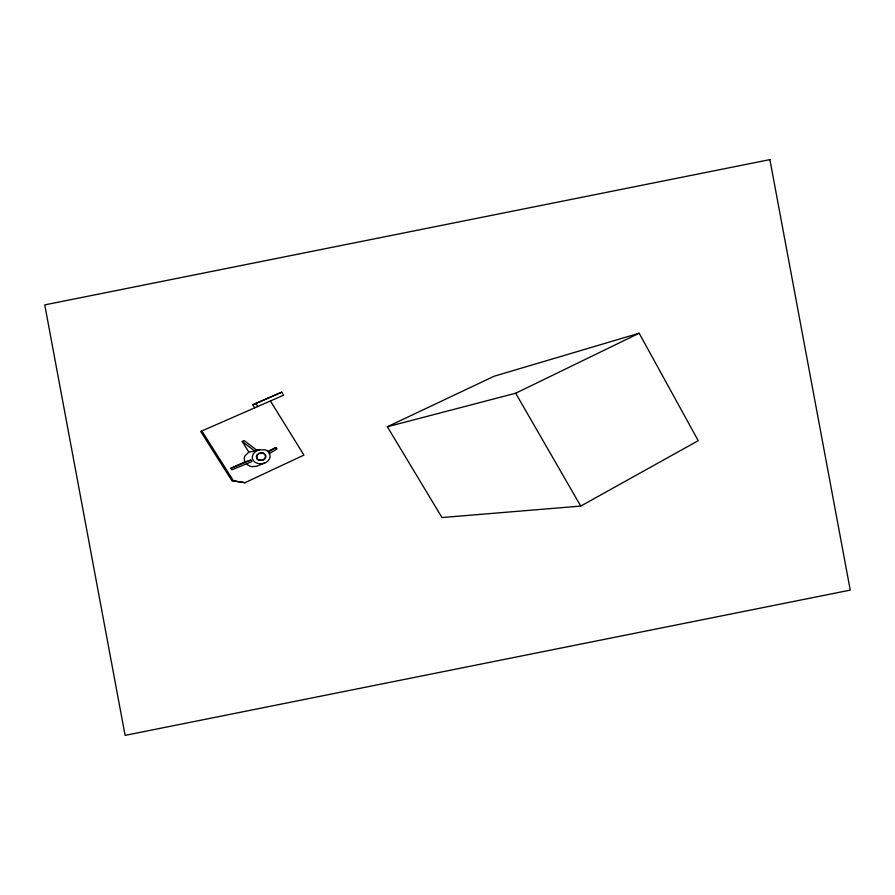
<?xml version="1.0" encoding="UTF-8"?>
<svg xmlns="http://www.w3.org/2000/svg" width="895" height="895" viewBox="0 0 895 895"><rect width="100%" height="100%" fill="white"/><g stroke="black" fill="none" stroke-linecap="round" stroke-linejoin="round"><path stroke-width="1.34" d="M269.507 453.407L277.058 448.988L276.119 447.478L267.795 451.304L266.688 450.554A10.348 7.932 -12.4 0 0 264.864 449.793L256.563 450.04M268.466 451.93L276.119 447.478M580.732 506.089L698.223 440.676L639.164 333.231L494.174 376.224L387.356 426.747L441.973 517.545L580.732 506.089L515.688 393.229L387.356 426.747M515.688 393.229L639.164 333.231M254.762 407.84L252.86 404.797L281.735 392.178L283.592 395.198L200.693 431.479L231.85 480.626L244.962 482.696L303.92 455.096L270.48 401.049M245.454 461.697L251.014 460.075A6.925 5.303 -12.4 0 0 251.405 460.88A7.115 5.448 -12.4 0 0 251.987 461.607L231.816 469.808L230.854 468.275L244.939 461.854M244.682 461.921L244.234 457.949A11.836 9.073 -12.4 0 1 245.006 455.857L248.832 452.042L242.198 441.47L244.178 440.586L256.764 450.196A7.898 6.052 -12.4 0 0 254.773 451.102L249.604 451.919M252.86 404.797L281.735 392.178M230.854 468.275L251.014 460.075M264.461 463.218L256.406 466.306L252.334 466.608A11.311 8.67 -12.4 0 1 249.918 466.172L246.136 463.99M262.246 460.422L258.655 460.187A5.773 4.419 -12.4 0 1 257.234 459.247L256.35 456.428A5.672 4.341 -12.4 0 1 256.999 454.928L259.024 453.239L262.336 452.803A5.627 4.307 -12.4 0 1 263.891 453.284L265.468 454.66M231.85 480.626L244.962 482.696M242.198 441.47L254.773 451.102M267.728 451.237L269.238 452.937M201.901 431.01L233.147 480.335M255.948 403.589L257.861 406.677M269.071 453.015A9.286 7.115 -12.4 0 1 264.495 463.274M265.356 454.716A4.967 3.804 -12.4 0 1 262.257 460.466M264.383 463.051A9.23 7.071 -12.4 0 1 252.58 459.169A9.23 7.071 -12.4 0 1 259.718 449.693M256.72 457.11A4.688 3.591 -12.4 0 1 257.156 458.598M256.686 456.808L257.547 459.023A5.247 4.016 -12.4 0 0 258.834 459.885L262.101 460.086A4.52 3.457 -12.4 0 0 264.976 454.895L263.947 453.743A5.101 3.904 -12.4 0 0 262.201 453.15L259.181 453.564L257.335 455.096A5.146 3.949 -12.4 0 0 256.742 456.461L256.686 456.808M769.901 159.623L44.75 304.882L125.099 735.377L850.25 590.118L769.901 159.623"/></g></svg>
